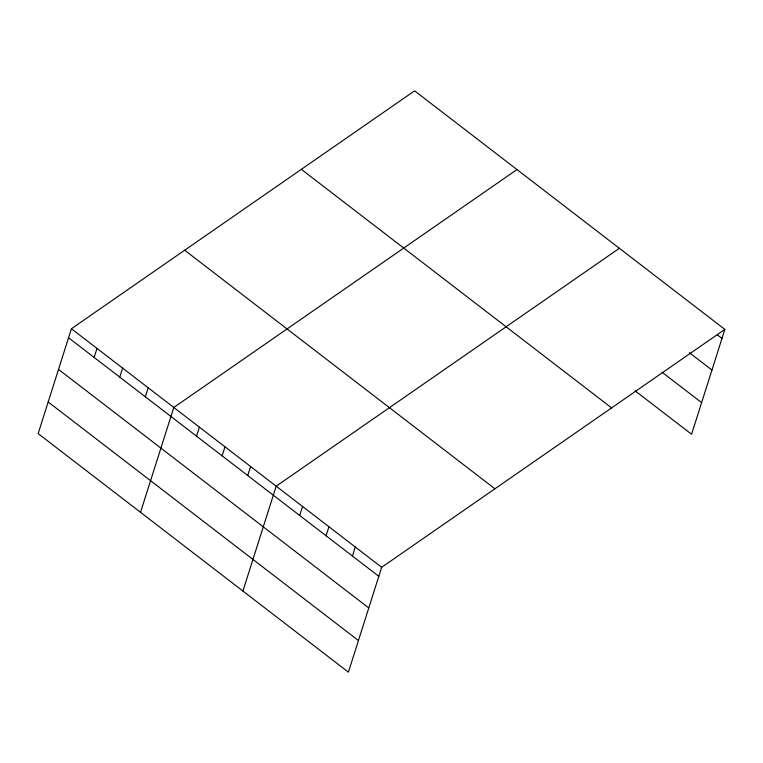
<?xml version="1.0" encoding="UTF-8"?>
<svg xmlns="http://www.w3.org/2000/svg" width="763" height="763" viewBox="0 0 763 763"><rect width="100%" height="100%" fill="white"/><g stroke="black" fill="none" stroke-linecap="round" stroke-linejoin="round"><path stroke-width="1.14" d="M71.417 328.739L38.15 433.603L348.405 672.165L381.672 567.3L724.85 329.397L414.595 90.835L71.417 328.739L381.672 567.3M94.145 357.437L97.015 348.414M119.743 377.122L122.605 368.1M145.342 396.808L148.203 387.776M140.535 512.326L173.802 407.461L516.98 169.558M196.539 436.169L199.401 427.137M222.128 455.845L224.99 446.822M247.727 475.53L250.588 466.508M242.92 591.048L276.187 486.184L619.365 248.29M299.697 515.492L302.558 506.46M326.068 535.769L328.929 526.737M352.439 556.046L355.3 547.014M724.85 329.397L691.583 434.261L635.074 390.809M717.277 334.804L721.989 338.419M689.351 352.668L711.955 370.055M662.055 372.22L701.617 402.635M301.347 169.338L611.602 407.9M184.665 250.226L494.92 488.787M68.556 337.761L378.81 576.323M58.522 369.387L368.777 607.949M48.183 401.977L358.438 640.538"/></g></svg>
